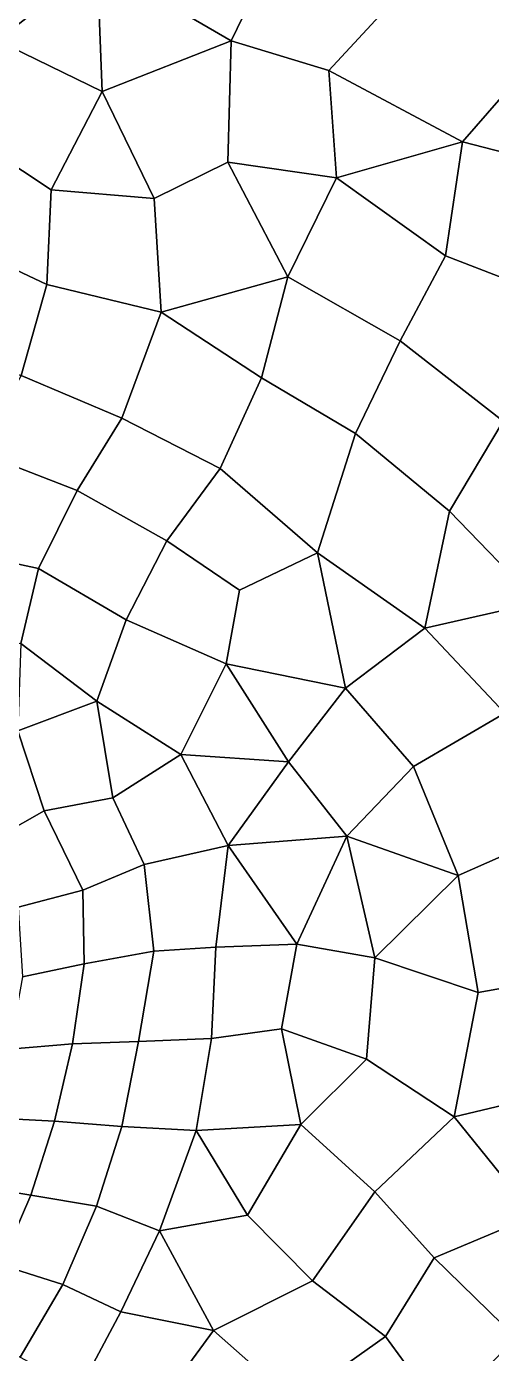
# Model space of a CAD drawing. Extents: x 391089 to 406232, y 6461839 to 6471033.
# Drawn here: x 402670.4 to 402699.2, y 6469663.7 to 6469745.9 of the extents above; entities that cross this region are included whole.
import ezdxf

# ---------------------------------------------------------------- set-up
doc = ezdxf.new("R2010")
doc.units = 0
doc.layers.add('MESH_ELEMS', color=18, linetype='CONTINUOUS')
doc.layers.add('MESH_NODES', color=18, linetype='CONTINUOUS')

msp = doc.modelspace()

# ---------------------------------------------------------------- linework, layer by layer
at = {"layer": 'MESH_ELEMS', "color": 178}
for points in [[(402683.087, 6469745.01, 1.293), (402686.385, 6469751.83, 1.318), (402680.262, 6469755.04, 1.298), (402674.782, 6469749.85, 1.287)], [(402703.045, 6469745.23, 1.385), (402704.685, 6469752, 1.429), (402698.55, 6469754.94, 1.443), (402694.369, 6469748.85, 1.39)], [(402668.586, 6469745.05, 1.255), (402674.782, 6469749.85, 1.287), (402666.656, 6469752.98, 1.222), (402662.616, 6469747.97, 1.18)], [(402686.385, 6469751.83, 1.318), (402683.087, 6469745.01, 1.293), (402689.129, 6469743.19, 1.337), (402694.369, 6469748.85, 1.39)], [(402668.586, 6469745.05, 1.255), (402675.092, 6469741.88, 1.323), (402674.782, 6469749.85, 1.287), (402668.586, 6469745.05, 1.255)], [(402674.782, 6469749.85, 1.287), (402675.092, 6469741.88, 1.323), (402683.087, 6469745.01, 1.293), (402674.782, 6469749.85, 1.287)], [(402697.413, 6469738.76, 1.359), (402703.045, 6469745.23, 1.385), (402694.369, 6469748.85, 1.39), (402689.129, 6469743.19, 1.337)], [(402675.092, 6469741.88, 1.323), (402668.586, 6469745.05, 1.255), (402666.583, 6469739.32, 1.26), (402671.942, 6469735.79, 1.28)], [(402682.881, 6469737.51, 1.313), (402683.087, 6469745.01, 1.293), (402675.092, 6469741.88, 1.323), (402678.309, 6469735.26, 1.3)], [(402682.881, 6469737.51, 1.313), (402689.608, 6469736.53, 1.326), (402689.129, 6469743.19, 1.337), (402683.087, 6469745.01, 1.293)], [(402704.608, 6469736.91, 1.332), (402703.045, 6469745.23, 1.385), (402697.413, 6469738.76, 1.359), (402704.608, 6469736.91, 1.332)], [(402689.608, 6469736.53, 1.326), (402697.413, 6469738.76, 1.359), (402689.129, 6469743.19, 1.337), (402689.608, 6469736.53, 1.326)], [(402678.309, 6469735.26, 1.3), (402675.092, 6469741.88, 1.323), (402671.942, 6469735.79, 1.28), (402678.309, 6469735.26, 1.3)], [(402671.942, 6469735.79, 1.28), (402666.583, 6469739.32, 1.26), (402665.185, 6469732.99, 1.238), (402671.668, 6469729.93, 1.255)], [(402696.356, 6469731.7, 1.31), (402697.413, 6469738.76, 1.359), (402689.608, 6469736.53, 1.326), (402696.356, 6469731.7, 1.31)], [(402696.356, 6469731.7, 1.31), (402703.254, 6469729.04, 1.292), (402704.608, 6469736.91, 1.332), (402697.413, 6469738.76, 1.359)], [(402678.309, 6469735.26, 1.3), (402678.742, 6469728.21, 1.251), (402686.585, 6469730.41, 1.279), (402682.881, 6469737.51, 1.313)], [(402689.608, 6469736.53, 1.326), (402682.881, 6469737.51, 1.313), (402686.585, 6469730.41, 1.279), (402689.608, 6469736.53, 1.326)], [(402686.585, 6469730.41, 1.279), (402693.541, 6469726.44, 1.275), (402696.356, 6469731.7, 1.31), (402689.608, 6469736.53, 1.326)], [(402678.309, 6469735.26, 1.3), (402671.942, 6469735.79, 1.28), (402671.668, 6469729.93, 1.255), (402678.742, 6469728.21, 1.251)], [(402671.668, 6469729.93, 1.255), (402665.185, 6469732.99, 1.238), (402664.303, 6469726.34, 1.204), (402670.087, 6469724.28, 1.243)], [(402703.254, 6469729.04, 1.292), (402696.356, 6469731.7, 1.31), (402693.541, 6469726.44, 1.275), (402699.923, 6469721.47, 1.246)], [(402678.742, 6469728.21, 1.251), (402671.668, 6469729.93, 1.255), (402670.087, 6469724.28, 1.243), (402676.309, 6469721.64, 1.229)], [(402678.742, 6469728.21, 1.251), (402684.963, 6469724.15, 1.235), (402686.585, 6469730.41, 1.279), (402678.742, 6469728.21, 1.251)], [(402693.541, 6469726.44, 1.275), (402686.585, 6469730.41, 1.279), (402684.963, 6469724.15, 1.235), (402690.776, 6469720.7, 1.244)], [(402676.309, 6469721.64, 1.229), (402682.395, 6469718.53, 1.191), (402684.963, 6469724.15, 1.235), (402678.742, 6469728.21, 1.251)], [(402690.776, 6469720.7, 1.244), (402696.591, 6469715.88, 1.287), (402699.923, 6469721.47, 1.246), (402693.541, 6469726.44, 1.275)], [(402673.548, 6469717.16, 1.249), (402676.309, 6469721.64, 1.229), (402670.087, 6469724.28, 1.243), (402667.417, 6469719.55, 1.252)], [(402682.395, 6469718.53, 1.191), (402688.431, 6469713.31, 1.284), (402690.776, 6469720.7, 1.244), (402684.963, 6469724.15, 1.235)], [(402679.103, 6469714.05, 1.237), (402682.395, 6469718.53, 1.191), (402676.309, 6469721.64, 1.229), (402673.548, 6469717.16, 1.249)], [(402705.415, 6469716.87, 1.332), (402699.923, 6469721.47, 1.246), (402696.591, 6469715.88, 1.287), (402702.072, 6469710.24, 1.429)], [(402688.431, 6469713.31, 1.284), (402695.064, 6469708.65, 1.398), (402696.591, 6469715.88, 1.287), (402690.776, 6469720.7, 1.244)], [(402671.146, 6469712.33, 1.282), (402673.548, 6469717.16, 1.249), (402667.417, 6469719.55, 1.252), (402664.643, 6469713.74, 1.27)], [(402683.591, 6469711, 1.287), (402688.431, 6469713.31, 1.284), (402682.395, 6469718.53, 1.191), (402679.103, 6469714.05, 1.237)], [(402671.146, 6469712.33, 1.282), (402676.573, 6469709.16, 1.285), (402679.103, 6469714.05, 1.237), (402673.548, 6469717.16, 1.249)], [(402696.591, 6469715.88, 1.287), (402695.064, 6469708.65, 1.398), (402702.072, 6469710.24, 1.429), (402696.591, 6469715.88, 1.287)], [(402665.287, 6469708.6, 1.246), (402670.06, 6469707.69, 1.285), (402671.146, 6469712.33, 1.282), (402664.643, 6469713.74, 1.27)], [(402676.573, 6469709.16, 1.285), (402682.77, 6469706.44, 1.324), (402683.591, 6469711, 1.287), (402679.103, 6469714.05, 1.237)], [(402690.156, 6469704.92, 1.401), (402688.431, 6469713.31, 1.284), (402683.591, 6469711, 1.287), (402682.77, 6469706.44, 1.324)], [(402688.431, 6469713.31, 1.284), (402690.156, 6469704.92, 1.401), (402695.064, 6469708.65, 1.398), (402688.431, 6469713.31, 1.284)], [(402676.573, 6469709.16, 1.285), (402671.146, 6469712.33, 1.282), (402670.06, 6469707.69, 1.285), (402674.77, 6469704.12, 1.319)], [(402695.064, 6469708.65, 1.398), (402700.017, 6469703.38, 1.48), (402702.072, 6469710.24, 1.429), (402695.064, 6469708.65, 1.398)], [(402682.77, 6469706.44, 1.324), (402676.573, 6469709.16, 1.285), (402674.77, 6469704.12, 1.319), (402679.967, 6469700.82, 1.357)], [(402700.017, 6469703.38, 1.48), (402695.064, 6469708.65, 1.398), (402690.156, 6469704.92, 1.401), (402694.363, 6469700.07, 1.437)], [(402670.06, 6469707.69, 1.285), (402669.869, 6469702.29, 1.255), (402674.77, 6469704.12, 1.319), (402670.06, 6469707.69, 1.285)], [(402686.638, 6469700.37, 1.384), (402682.77, 6469706.44, 1.324), (402679.967, 6469700.82, 1.357), (402686.638, 6469700.37, 1.384)], [(402682.77, 6469706.44, 1.324), (402686.638, 6469700.37, 1.384), (402690.156, 6469704.92, 1.401), (402682.77, 6469706.44, 1.324)], [(402694.363, 6469700.07, 1.437), (402690.156, 6469704.92, 1.401), (402686.638, 6469700.37, 1.384), (402690.241, 6469695.75, 1.392)], [(402675.753, 6469698.13, 1.332), (402674.77, 6469704.12, 1.319), (402669.869, 6469702.29, 1.255), (402671.495, 6469697.32, 1.271)], [(402679.967, 6469700.82, 1.357), (402674.77, 6469704.12, 1.319), (402675.753, 6469698.13, 1.332), (402679.967, 6469700.82, 1.357)], [(402701.756, 6469695.37, 1.456), (402700.017, 6469703.38, 1.48), (402694.363, 6469700.07, 1.437), (402697.14, 6469693.31, 1.432)], [(402671.495, 6469697.32, 1.271), (402669.869, 6469702.29, 1.255), (402665.708, 6469699, 1.202), (402666.403, 6469694.44, 1.213)], [(402677.692, 6469694, 1.347), (402682.897, 6469695.18, 1.361), (402679.967, 6469700.82, 1.357), (402675.753, 6469698.13, 1.332)], [(402679.967, 6469700.82, 1.357), (402682.897, 6469695.18, 1.361), (402686.638, 6469700.37, 1.384), (402679.967, 6469700.82, 1.357)], [(402682.897, 6469695.18, 1.361), (402690.241, 6469695.75, 1.392), (402686.638, 6469700.37, 1.384), (402682.897, 6469695.18, 1.361)], [(402697.14, 6469693.31, 1.432), (402694.363, 6469700.07, 1.437), (402690.241, 6469695.75, 1.392), (402697.14, 6469693.31, 1.432)], [(402675.753, 6469698.13, 1.332), (402671.495, 6469697.32, 1.271), (402673.897, 6469692.42, 1.288), (402677.692, 6469694, 1.347)], [(402671.495, 6469697.32, 1.271), (402666.403, 6469694.44, 1.213), (402669.902, 6469691.36, 1.227), (402673.897, 6469692.42, 1.288)], [(402682.134, 6469688.88, 1.296), (402682.897, 6469695.18, 1.361), (402677.692, 6469694, 1.347), (402678.291, 6469688.63, 1.316)], [(402682.897, 6469695.18, 1.361), (402682.134, 6469688.88, 1.296), (402687.147, 6469689.07, 1.32), (402682.897, 6469695.18, 1.361)], [(402687.147, 6469689.07, 1.32), (402690.241, 6469695.75, 1.392), (402682.897, 6469695.18, 1.361), (402687.147, 6469689.07, 1.32)], [(402690.241, 6469695.75, 1.392), (402687.147, 6469689.07, 1.32), (402691.976, 6469688.23, 1.348), (402690.241, 6469695.75, 1.392)], [(402690.241, 6469695.75, 1.392), (402691.976, 6469688.23, 1.348), (402697.14, 6469693.31, 1.432), (402690.241, 6469695.75, 1.392)], [(402697.14, 6469693.31, 1.432), (402698.366, 6469686.07, 1.381), (402703.795, 6469687.04, 1.356), (402701.756, 6469695.37, 1.456)], [(402678.291, 6469688.63, 1.316), (402677.692, 6469694, 1.347), (402673.897, 6469692.42, 1.288), (402673.979, 6469687.84, 1.253)], [(402698.366, 6469686.07, 1.381), (402697.14, 6469693.31, 1.432), (402691.976, 6469688.23, 1.348), (402698.366, 6469686.07, 1.381)], [(402673.979, 6469687.84, 1.253), (402673.897, 6469692.42, 1.288), (402669.902, 6469691.36, 1.227), (402670.153, 6469687.04, 1.202)], [(402673.979, 6469687.84, 1.253), (402673.25, 6469682.89, 1.207), (402677.337, 6469683.04, 1.23), (402678.291, 6469688.63, 1.316)], [(402681.873, 6469683.23, 1.227), (402682.134, 6469688.88, 1.296), (402678.291, 6469688.63, 1.316), (402677.337, 6469683.04, 1.23)], [(402686.2, 6469683.82, 1.24), (402687.147, 6469689.07, 1.32), (402682.134, 6469688.88, 1.296), (402681.873, 6469683.23, 1.227)], [(402691.976, 6469688.23, 1.348), (402687.147, 6469689.07, 1.32), (402686.2, 6469683.82, 1.24), (402691.459, 6469681.94, 1.275)], [(402673.25, 6469682.89, 1.207), (402673.979, 6469687.84, 1.253), (402670.153, 6469687.04, 1.202), (402669.348, 6469682.56, 1.156)], [(402691.459, 6469681.94, 1.275), (402696.89, 6469678.37, 1.263), (402698.366, 6469686.07, 1.381), (402691.976, 6469688.23, 1.348)], [(402704.256, 6469680.13, 1.269), (402703.795, 6469687.04, 1.356), (402698.366, 6469686.07, 1.381), (402696.89, 6469678.37, 1.263)], [(402687.394, 6469677.9, 1.208), (402686.2, 6469683.82, 1.24), (402681.873, 6469683.23, 1.227), (402680.918, 6469677.53, 1.208)], [(402687.394, 6469677.9, 1.208), (402691.459, 6469681.94, 1.275), (402686.2, 6469683.82, 1.24), (402687.394, 6469677.9, 1.208)], [(402669.348, 6469682.56, 1.156), (402668.203, 6469678.3, 1.137), (402672.144, 6469678.1, 1.183), (402673.25, 6469682.89, 1.207)], [(402673.25, 6469682.89, 1.207), (402672.144, 6469678.1, 1.183), (402676.321, 6469677.77, 1.208), (402677.337, 6469683.04, 1.23)], [(402680.918, 6469677.53, 1.208), (402681.873, 6469683.23, 1.227), (402677.337, 6469683.04, 1.23), (402676.321, 6469677.77, 1.208)], [(402691.984, 6469673.72, 1.209), (402696.89, 6469678.37, 1.263), (402691.459, 6469681.94, 1.275), (402687.394, 6469677.9, 1.208)], [(402704.256, 6469680.13, 1.269), (402696.89, 6469678.37, 1.263), (402701.849, 6469672.23, 1.19), (402704.256, 6469680.13, 1.269)], [(402670.673, 6469673.51, 1.177), (402672.144, 6469678.1, 1.183), (402668.203, 6469678.3, 1.137), (402666.864, 6469674.17, 1.131)], [(402674.744, 6469672.83, 1.22), (402676.321, 6469677.77, 1.208), (402672.144, 6469678.1, 1.183), (402670.673, 6469673.51, 1.177)], [(402696.89, 6469678.37, 1.263), (402691.984, 6469673.72, 1.209), (402695.645, 6469669.63, 1.22), (402701.849, 6469672.23, 1.19)], [(402678.647, 6469671.32, 1.223), (402680.918, 6469677.53, 1.208), (402676.321, 6469677.77, 1.208), (402674.744, 6469672.83, 1.22)], [(402680.918, 6469677.53, 1.208), (402678.647, 6469671.32, 1.223), (402684.084, 6469672.28, 1.216), (402680.918, 6469677.53, 1.208)], [(402684.084, 6469672.28, 1.216), (402687.394, 6469677.9, 1.208), (402680.918, 6469677.53, 1.208), (402684.084, 6469672.28, 1.216)], [(402684.084, 6469672.28, 1.216), (402688.119, 6469668.22, 1.204), (402691.984, 6469673.72, 1.209), (402687.394, 6469677.9, 1.208)], [(402668.811, 6469669.21, 1.179), (402670.673, 6469673.51, 1.177), (402666.864, 6469674.17, 1.131), (402665.228, 6469670.21, 1.146)], [(402672.663, 6469667.99, 1.222), (402674.744, 6469672.83, 1.22), (402670.673, 6469673.51, 1.177), (402668.811, 6469669.21, 1.179)], [(402688.119, 6469668.22, 1.204), (402692.641, 6469664.77, 1.218), (402695.645, 6469669.63, 1.22), (402691.984, 6469673.72, 1.209)], [(402676.259, 6469666.3, 1.241), (402678.647, 6469671.32, 1.223), (402674.744, 6469672.83, 1.22), (402672.663, 6469667.99, 1.222)], [(402681.99, 6469665.13, 1.232), (402688.119, 6469668.22, 1.204), (402684.084, 6469672.28, 1.216), (402678.647, 6469671.32, 1.223)], [(402695.645, 6469669.63, 1.22), (402700.708, 6469664.7, 1.255), (402701.849, 6469672.23, 1.19), (402695.645, 6469669.63, 1.22)], [(402681.99, 6469665.13, 1.232), (402678.647, 6469671.32, 1.223), (402676.259, 6469666.3, 1.241), (402681.99, 6469665.13, 1.232)], [(402670.016, 6469663.48, 1.232), (402672.663, 6469667.99, 1.222), (402668.811, 6469669.21, 1.179), (402666.81, 6469665.17, 1.175)], [(402692.641, 6469664.77, 1.218), (402696.163, 6469659.93, 1.3), (402700.708, 6469664.7, 1.255), (402695.645, 6469669.63, 1.22)], [(402686.959, 6469660.74, 1.19), (402692.641, 6469664.77, 1.218), (402688.119, 6469668.22, 1.204), (402681.99, 6469665.13, 1.232)], [(402673.683, 6469661.48, 1.269), (402676.259, 6469666.3, 1.241), (402672.663, 6469667.99, 1.222), (402670.016, 6469663.48, 1.232)], [(402678.767, 6469660.73, 1.24), (402681.99, 6469665.13, 1.232), (402676.259, 6469666.3, 1.241), (402673.683, 6469661.48, 1.269)], [(402678.767, 6469660.73, 1.24), (402682.693, 6469656.74, 1.213), (402686.959, 6469660.74, 1.19), (402681.99, 6469665.13, 1.232)], [(402691.174, 6469656.66, 1.169), (402696.163, 6469659.93, 1.3), (402692.641, 6469664.77, 1.218), (402686.959, 6469660.74, 1.19)], [(402696.163, 6469659.93, 1.3), (402702.056, 6469655.05, 1.279), (402706.353, 6469661.72, 1.242), (402700.708, 6469664.7, 1.255)]]:
    msp.add_3dface(points, dxfattribs=at)
at = {"layer": 'MESH_NODES', "color": 18}
for p in [(402683.087, 6469745.01, 1.293), (402689.129, 6469743.19, 1.337), (402675.092, 6469741.88, 1.323), (402697.413, 6469738.76, 1.359), (402682.881, 6469737.51, 1.313), (402689.608, 6469736.53, 1.326), (402671.942, 6469735.79, 1.28), (402678.309, 6469735.26, 1.3), (402696.356, 6469731.7, 1.31), (402671.668, 6469729.93, 1.255), (402686.585, 6469730.41, 1.279), (402678.742, 6469728.21, 1.251), (402693.541, 6469726.44, 1.275), (402684.963, 6469724.15, 1.235), (402676.309, 6469721.64, 1.229), (402690.776, 6469720.7, 1.244), (402682.395, 6469718.53, 1.191), (402673.548, 6469717.16, 1.249), (402696.591, 6469715.88, 1.287), (402679.103, 6469714.05, 1.237), (402688.431, 6469713.31, 1.284), (402671.146, 6469712.33, 1.282), (402683.591, 6469711, 1.287), (402676.573, 6469709.16, 1.285), (402695.064, 6469708.65, 1.398), (402682.77, 6469706.44, 1.324), (402690.156, 6469704.92, 1.401), (402674.77, 6469704.12, 1.319), (402679.967, 6469700.82, 1.357), (402686.638, 6469700.37, 1.384), (402694.363, 6469700.07, 1.437), (402675.753, 6469698.13, 1.332), (402671.495, 6469697.32, 1.271), (402682.897, 6469695.18, 1.361), (402690.241, 6469695.75, 1.392), (402677.692, 6469694, 1.347), (402697.14, 6469693.31, 1.432), (402673.897, 6469692.42, 1.288), (402678.291, 6469688.63, 1.316), (402682.134, 6469688.88, 1.296), (402687.147, 6469689.07, 1.32), (402673.979, 6469687.84, 1.253), (402691.976, 6469688.23, 1.348), (402698.366, 6469686.07, 1.381), (402686.2, 6469683.82, 1.24), (402673.25, 6469682.89, 1.207), (402677.337, 6469683.04, 1.23), (402681.873, 6469683.23, 1.227), (402691.459, 6469681.94, 1.275), (402672.144, 6469678.1, 1.183), (402696.89, 6469678.37, 1.263), (402676.321, 6469677.77, 1.208), (402680.918, 6469677.53, 1.208), (402687.394, 6469677.9, 1.208), (402670.673, 6469673.51, 1.177), (402691.984, 6469673.72, 1.209), (402674.744, 6469672.83, 1.22), (402684.084, 6469672.28, 1.216), (402678.647, 6469671.32, 1.223), (402695.645, 6469669.63, 1.22), (402688.119, 6469668.22, 1.204), (402672.663, 6469667.99, 1.222), (402676.259, 6469666.3, 1.241), (402681.99, 6469665.13, 1.232), (402692.641, 6469664.77, 1.218)]:
    msp.add_point(p, dxfattribs=at)

doc.saveas('drawing.dxf')
